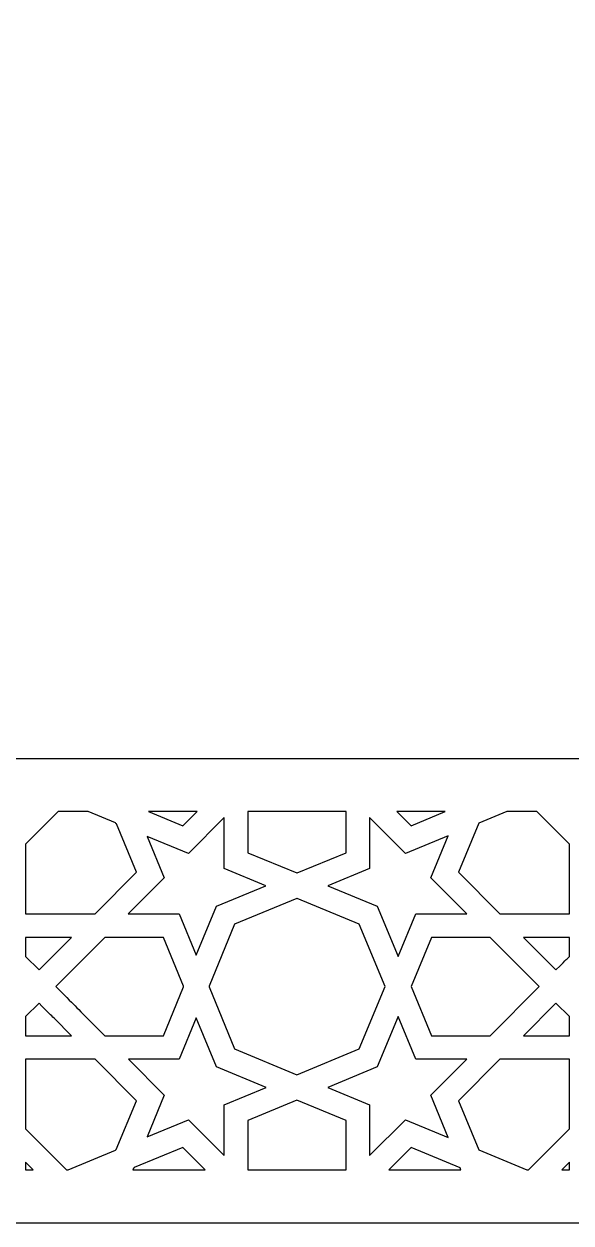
# Model space of a CAD drawing. Header units: millimetres. Extents: x -71 to 72, y -100 to 100.
# Drawn here: x -33.9 to -3.7, y -99.8 to -33.5 of the extents above; entities that cross this region are included whole.
import ezdxf

# ---------------------------------------------------------------- set-up
doc = ezdxf.new("R2010")
doc.units = ezdxf.units.MM
doc.header["$MEASUREMENT"] = 0
doc.layers.add('layer 1', color=7, linetype='Continuous')

msp = doc.modelspace()

# ---------------------------------------------------------------- linework, layer by layer
at = {"layer": 'layer 1', "color": 250}
for points, knots in [([(-71.2611, 100.1639), (-71.2611, 100.1639), (-71.2611, -99.8361), (-71.2611, -99.8361), (-71.2611, -99.8361), (-71.2611, -99.8361), (71.5959, -99.8361), (71.5959, -99.8361), (71.5959, -99.8361), (71.5959, -99.8361), (71.5959, 100.1639), (71.5959, 100.1639), (71.5959, 100.1639), (71.5959, 100.1639), (-71.2611, 100.1639), (-71.2611, 100.1639)], [0, 0, 0, 0, 0.2, 0.2, 0.2, 0.2, 0.4, 0.4, 0.4, 0.4, 0.6, 0.6, 0.6, 0.6, 1, 1, 1, 1]), ([(-42.8511, -74.1306), (-42.8511, -74.1306), (-42.8511, 30.3654), (-42.8511, 30.3654), (-42.8511, 30.3654), (-42.8511, 39.0938), (-39.2688, 47.4384), (-32.9339, 52.887), (-32.9339, 52.887), (-21.0442, 63.1127), (-9.2851, 62.1969), (0.1676, 74.4583), (0.1676, 74.4583), (9.6199, 62.1969), (21.3794, 63.1127), (33.2687, 52.887), (33.2687, 52.887), (39.6036, 47.4384), (43.186, 39.0938), (43.186, 30.3654), (43.186, 30.3654), (43.186, 30.3654), (43.186, -74.1306), (43.186, -74.1306), (43.186, -74.1306), (43.186, -74.1306), (-42.8511, -74.1306), (-42.8511, -74.1306)], [0, 0, 0, 0, 0.125, 0.125, 0.125, 0.125, 0.25, 0.25, 0.25, 0.25, 0.375, 0.375, 0.375, 0.375, 0.5, 0.5, 0.5, 0.5, 0.625, 0.625, 0.625, 0.625, 0.75, 0.75, 0.75, 0.75, 1, 1, 1, 1]), ([(-33.8547, -82.7306), (-33.8547, -82.7306), (-33.8547, -78.8839), (-33.8547, -78.8839), (-33.8547, -78.8839), (-33.8547, -78.8839), (-32.0477, -77.0759), (-32.0477, -77.0759), (-32.0477, -77.0759), (-32.0477, -77.0759), (-30.3893, -77.0759), (-30.3893, -77.0759), (-30.3893, -77.0759), (-30.3893, -77.0759), (-28.8816, -77.7007), (-28.8816, -77.7007), (-28.8816, -77.7007), (-28.8816, -77.7007), (-28.8681, -77.7332), (-28.8681, -77.7332), (-28.8681, -77.7332), (-28.8681, -77.7332), (-28.8308, -77.7486), (-28.8308, -77.7486), (-28.8308, -77.7486), (-28.8308, -77.7486), (-27.7184, -80.4361), (-27.7184, -80.4361), (-27.7184, -80.4361), (-27.7184, -80.4361), (-30.0108, -82.7306), (-30.0108, -82.7306), (-30.0108, -82.7306), (-30.0108, -82.7306), (-33.8547, -82.7306), (-33.8547, -82.7306)], [0, 0, 0, 0, 0.1, 0.1, 0.1, 0.1, 0.2, 0.2, 0.2, 0.2, 0.3, 0.3, 0.3, 0.3, 0.4, 0.4, 0.4, 0.4, 0.5, 0.5, 0.5, 0.5, 0.6, 0.6, 0.6, 0.6, 0.7, 0.7, 0.7, 0.7, 0.8, 0.8, 0.8, 0.8, 1, 1, 1, 1]), ([(-25.3601, -82.7306), (-25.7118, -82.7306), (-27.8183, -82.7306), (-28.17, -82.7306), (-28.17, -82.7306), (-28.17, -82.7306), (-26.1828, -80.7416), (-26.1828, -80.7416), (-26.1828, -80.7416), (-26.1828, -80.7416), (-27.1304, -78.4532), (-27.1304, -78.4532), (-27.1304, -78.4532), (-27.1304, -78.4532), (-24.8482, -79.3983), (-24.8482, -79.3983), (-24.8482, -79.3983), (-24.8482, -79.3983), (-22.8614, -77.4101), (-22.8614, -77.4101), (-22.8614, -77.4101), (-22.8614, -77.4101), (-22.8614, -80.2227), (-22.8614, -80.2227), (-22.8614, -80.2227), (-22.8614, -80.2227), (-20.5581, -81.1773), (-20.5581, -81.1773), (-20.5581, -81.1773), (-20.5581, -81.1773), (-23.2844, -82.3076), (-23.2844, -82.3076), (-23.2844, -82.3076), (-23.2844, -82.3076), (-24.4097, -85.0265), (-24.4097, -85.0265), (-24.4097, -85.0265), (-24.4097, -85.0265), (-25.3601, -82.7306), (-25.3601, -82.7306)], [0, 0, 0, 0, 0.0909091, 0.0909091, 0.0909091, 0.0909091, 0.1818182, 0.1818182, 0.1818182, 0.1818182, 0.2727273, 0.2727273, 0.2727273, 0.2727273, 0.3636364, 0.3636364, 0.3636364, 0.3636364, 0.4545455, 0.4545455, 0.4545455, 0.4545455, 0.5454545, 0.5454545, 0.5454545, 0.5454545, 0.6363636, 0.6363636, 0.6363636, 0.6363636, 0.7272727, 0.7272727, 0.7272727, 0.7272727, 0.8181818, 0.8181818, 0.8181818, 0.8181818, 1, 1, 1, 1]), ([(-27.0496, -77.0759), (-27.0496, -77.0759), (-24.3688, -77.0759), (-24.3688, -77.0759), (-24.3688, -77.0759), (-24.3688, -77.0759), (-25.1537, -77.8616), (-25.1537, -77.8616), (-25.1537, -77.8616), (-25.1537, -77.8616), (-27.0496, -77.0759), (-27.0496, -77.0759)], [0, 0, 0, 0, 0.25, 0.25, 0.25, 0.25, 0.5, 0.5, 0.5, 0.5, 1, 1, 1, 1]), ([(-21.5596, -79.3521), (-21.5596, -79.3521), (-21.5596, -77.0759), (-21.5596, -77.0759), (-21.5596, -77.0759), (-21.5596, -77.0759), (-16.1244, -77.0759), (-16.1244, -77.0759), (-16.1244, -77.0759), (-16.1244, -77.0759), (-16.1244, -79.3521), (-16.1244, -79.3521), (-16.1244, -79.3521), (-16.1244, -79.3521), (-18.827, -80.4722), (-18.827, -80.4722), (-18.827, -80.4722), (-18.827, -80.4722), (-18.8422, -80.4657), (-18.8422, -80.4657), (-18.8422, -80.4657), (-18.8422, -80.4657), (-18.857, -80.4722), (-18.857, -80.4722), (-18.857, -80.4722), (-18.857, -80.4722), (-21.5596, -79.3521), (-21.5596, -79.3521)], [0, 0, 0, 0, 0.125, 0.125, 0.125, 0.125, 0.25, 0.25, 0.25, 0.25, 0.375, 0.375, 0.375, 0.375, 0.5, 0.5, 0.5, 0.5, 0.625, 0.625, 0.625, 0.625, 0.75, 0.75, 0.75, 0.75, 1, 1, 1, 1]), ([(-9.453, -82.7306), (-9.7525, -82.7306), (-11.9652, -82.7306), (-12.2632, -82.7306), (-12.2632, -82.7306), (-12.2632, -82.7306), (-13.244, -85.1006), (-13.244, -85.1006), (-13.244, -85.1006), (-13.244, -85.1006), (-14.4, -82.3076), (-14.4, -82.3076), (-14.4, -82.3076), (-14.4, -82.3076), (-17.1256, -81.1773), (-17.1256, -81.1773), (-17.1256, -81.1773), (-17.1256, -81.1773), (-14.8223, -80.2227), (-14.8223, -80.2227), (-14.8223, -80.2227), (-14.8223, -80.2227), (-14.8223, -77.4101), (-14.8223, -77.4101), (-14.8223, -77.4101), (-14.8223, -77.4101), (-12.8351, -79.3983), (-12.8351, -79.3983), (-12.8351, -79.3983), (-12.8351, -79.3983), (-10.4803, -78.4225), (-10.4803, -78.4225), (-10.4803, -78.4225), (-10.4803, -78.4225), (-11.4402, -80.7423), (-11.4402, -80.7423), (-11.4402, -80.7423), (-11.4402, -80.7423), (-9.453, -82.7306), (-9.453, -82.7306)], [0, 0, 0, 0, 0.0909091, 0.0909091, 0.0909091, 0.0909091, 0.1818182, 0.1818182, 0.1818182, 0.1818182, 0.2727273, 0.2727273, 0.2727273, 0.2727273, 0.3636364, 0.3636364, 0.3636364, 0.3636364, 0.4545455, 0.4545455, 0.4545455, 0.4545455, 0.5454545, 0.5454545, 0.5454545, 0.5454545, 0.6363636, 0.6363636, 0.6363636, 0.6363636, 0.7272727, 0.7272727, 0.7272727, 0.7272727, 0.8181818, 0.8181818, 0.8181818, 0.8181818, 1, 1, 1, 1]), ([(-13.3149, -77.0759), (-13.3149, -77.0759), (-10.6352, -77.0759), (-10.6352, -77.0759), (-10.6352, -77.0759), (-10.6352, -77.0759), (-12.5299, -77.8616), (-12.5299, -77.8616), (-12.5299, -77.8616), (-12.5299, -77.8616), (-13.3149, -77.0759), (-13.3149, -77.0759)], [0, 0, 0, 0, 0.25, 0.25, 0.25, 0.25, 0.5, 0.5, 0.5, 0.5, 1, 1, 1, 1]), ([(-3.7687, -82.7306), (-3.7687, -82.7306), (-7.6122, -82.7306), (-7.6122, -82.7306), (-7.6122, -82.7306), (-7.6122, -82.7306), (-9.9046, -80.4365), (-9.9046, -80.4365), (-9.9046, -80.4365), (-9.9046, -80.4365), (-8.7789, -77.7162), (-8.7789, -77.7162), (-8.7789, -77.7162), (-8.7789, -77.7162), (-7.2337, -77.0759), (-7.2337, -77.0759), (-7.2337, -77.0759), (-7.2337, -77.0759), (-5.5756, -77.0759), (-5.5756, -77.0759), (-5.5756, -77.0759), (-5.5756, -77.0759), (-3.7687, -78.8839), (-3.7687, -78.8839), (-3.7687, -78.8839), (-3.7687, -78.8839), (-3.7687, -82.7306), (-3.7687, -82.7306)], [0, 0, 0, 0, 0.125, 0.125, 0.125, 0.125, 0.25, 0.25, 0.25, 0.25, 0.375, 0.375, 0.375, 0.375, 0.5, 0.5, 0.5, 0.5, 0.625, 0.625, 0.625, 0.625, 0.75, 0.75, 0.75, 0.75, 1, 1, 1, 1]), ([(-23.7049, -86.729), (-23.7049, -86.729), (-22.2881, -83.3042), (-22.2881, -83.3042), (-22.2881, -83.3042), (-22.2881, -83.3042), (-18.8574, -81.8825), (-18.8574, -81.8825), (-18.8574, -81.8825), (-18.8574, -81.8825), (-18.8422, -81.8888), (-18.8422, -81.8888), (-18.8422, -81.8888), (-18.8422, -81.8888), (-18.8267, -81.8825), (-18.8267, -81.8825), (-18.8267, -81.8825), (-18.8267, -81.8825), (-15.3959, -83.3042), (-15.3959, -83.3042), (-15.3959, -83.3042), (-15.3959, -83.3042), (-13.9689, -86.7537), (-13.9689, -86.7537), (-13.9689, -86.7537), (-13.9689, -86.7537), (-15.3959, -90.2024), (-15.3959, -90.2024), (-15.3959, -90.2024), (-15.3959, -90.2024), (-18.8422, -91.6308), (-18.8422, -91.6308), (-18.8422, -91.6308), (-18.8422, -91.6308), (-22.2881, -90.2024), (-22.2881, -90.2024), (-22.2881, -90.2024), (-22.2881, -90.2024), (-23.7049, -86.7781), (-23.7049, -86.7781), (-23.7049, -86.7781), (-23.7049, -86.7781), (-23.6947, -86.7537), (-23.6947, -86.7537), (-23.6947, -86.7537), (-23.6947, -86.7537), (-23.7049, -86.729), (-23.7049, -86.729)], [0, 0, 0, 0, 0.0769231, 0.0769231, 0.0769231, 0.0769231, 0.1538462, 0.1538462, 0.1538462, 0.1538462, 0.2307692, 0.2307692, 0.2307692, 0.2307692, 0.3076923, 0.3076923, 0.3076923, 0.3076923, 0.3846154, 0.3846154, 0.3846154, 0.3846154, 0.4615385, 0.4615385, 0.4615385, 0.4615385, 0.5384615, 0.5384615, 0.5384615, 0.5384615, 0.6153846, 0.6153846, 0.6153846, 0.6153846, 0.6923077, 0.6923077, 0.6923077, 0.6923077, 0.7692308, 0.7692308, 0.7692308, 0.7692308, 0.8461538, 0.8461538, 0.8461538, 0.8461538, 1, 1, 1, 1]), ([(-31.3129, -84.0337), (-31.3129, -84.0337), (-33.1099, -85.8326), (-33.1099, -85.8326), (-33.1099, -85.8326), (-33.1099, -85.8326), (-33.8547, -85.0871), (-33.8547, -85.0871), (-33.8547, -85.0871), (-33.8547, -85.0871), (-33.8547, -84.0337), (-33.8547, -84.0337), (-33.8547, -84.0337), (-33.8547, -84.0337), (-31.3129, -84.0337), (-31.3129, -84.0337)], [0, 0, 0, 0, 0.2, 0.2, 0.2, 0.2, 0.4, 0.4, 0.4, 0.4, 0.6, 0.6, 0.6, 0.6, 1, 1, 1, 1]), ([(-25.1142, -86.7781), (-25.1142, -86.7781), (-26.2297, -89.4735), (-26.2297, -89.4735), (-26.2297, -89.4735), (-26.2297, -89.4735), (-29.4717, -89.4735), (-29.4717, -89.4735), (-29.4717, -89.4735), (-31.3856, -87.5576), (-30.7728, -88.1712), (-32.1895, -86.7537), (-32.1895, -86.7537), (-32.1895, -86.7537), (-29.4717, -84.0337), (-29.4717, -84.0337), (-29.4717, -84.0337), (-29.4717, -84.0337), (-26.2297, -84.0337), (-26.2297, -84.0337), (-26.2297, -84.0337), (-26.2297, -84.0337), (-25.1142, -86.729), (-25.1142, -86.729), (-25.1142, -86.729), (-25.1142, -86.729), (-25.1245, -86.7537), (-25.1245, -86.7537), (-25.1245, -86.7537), (-25.1245, -86.7537), (-25.1142, -86.7781), (-25.1142, -86.7781)], [0, 0, 0, 0, 0.1111111, 0.1111111, 0.1111111, 0.1111111, 0.2222222, 0.2222222, 0.2222222, 0.2222222, 0.3333333, 0.3333333, 0.3333333, 0.3333333, 0.4444444, 0.4444444, 0.4444444, 0.4444444, 0.5555556, 0.5555556, 0.5555556, 0.5555556, 0.6666667, 0.6666667, 0.6666667, 0.6666667, 0.7777778, 0.7777778, 0.7777778, 0.7777778, 1, 1, 1, 1]), ([(-8.1516, -84.0337), (-8.1516, -84.0337), (-5.4342, -86.7537), (-5.4342, -86.7537), (-5.4342, -86.7537), (-5.4342, -86.7537), (-8.1516, -89.4735), (-8.1516, -89.4735), (-8.1516, -89.4735), (-8.1516, -89.4735), (-11.3937, -89.4735), (-11.3937, -89.4735), (-11.3937, -89.4735), (-11.3937, -89.4735), (-12.5194, -86.754), (-12.5194, -86.754), (-12.5194, -86.754), (-12.5194, -86.754), (-11.3937, -84.0337), (-11.3937, -84.0337), (-11.3937, -84.0337), (-11.3937, -84.0337), (-8.1516, -84.0337), (-8.1516, -84.0337)], [0, 0, 0, 0, 0.1428571, 0.1428571, 0.1428571, 0.1428571, 0.2857143, 0.2857143, 0.2857143, 0.2857143, 0.4285714, 0.4285714, 0.4285714, 0.4285714, 0.5714286, 0.5714286, 0.5714286, 0.5714286, 0.7142857, 0.7142857, 0.7142857, 0.7142857, 1, 1, 1, 1]), ([(-3.7687, -85.0871), (-3.9585, -85.2773), (-3.8026, -85.1214), (-4.5131, -85.8326), (-4.5131, -85.8326), (-4.5131, -85.8326), (-4.5134, -85.8322), (-4.5134, -85.8322), (-4.5134, -85.8322), (-4.5134, -85.8322), (-4.5138, -85.8326), (-4.5138, -85.8326), (-4.5138, -85.8326), (-4.5138, -85.8326), (-6.3105, -84.0337), (-6.3105, -84.0337), (-6.3105, -84.0337), (-6.3105, -84.0337), (-3.7687, -84.0337), (-3.7687, -84.0337), (-3.7687, -84.0337), (-3.7687, -84.0337), (-3.7687, -85.0871), (-3.7687, -85.0871)], [0, 0, 0, 0, 0.1428571, 0.1428571, 0.1428571, 0.1428571, 0.2857143, 0.2857143, 0.2857143, 0.2857143, 0.4285714, 0.4285714, 0.4285714, 0.4285714, 0.5714286, 0.5714286, 0.5714286, 0.5714286, 0.7142857, 0.7142857, 0.7142857, 0.7142857, 1, 1, 1, 1]), ([(-33.1099, -87.6748), (-32.1906, -88.5952), (-32.5907, -88.1947), (-31.3125, -89.4735), (-31.3125, -89.4735), (-31.3125, -89.4735), (-33.8547, -89.4735), (-33.8547, -89.4735), (-33.8547, -89.4735), (-33.8547, -89.4735), (-33.8547, -88.4195), (-33.8547, -88.4195), (-33.8547, -88.4195), (-33.8547, -88.4195), (-33.1099, -87.6748), (-33.1099, -87.6748)], [0, 0, 0, 0, 0.2, 0.2, 0.2, 0.2, 0.4, 0.4, 0.4, 0.4, 0.6, 0.6, 0.6, 0.6, 1, 1, 1, 1]), ([(-3.7687, -89.4735), (-3.7687, -89.4735), (-6.3108, -89.4735), (-6.3108, -89.4735), (-6.3108, -89.4735), (-6.3108, -89.4735), (-4.5134, -87.6748), (-4.5134, -87.6748), (-4.5134, -87.6748), (-4.5134, -87.6748), (-3.7687, -88.4201), (-3.7687, -88.4201), (-3.7687, -88.4201), (-3.7687, -88.4201), (-3.7687, -89.4735), (-3.7687, -89.4735)], [0, 0, 0, 0, 0.2, 0.2, 0.2, 0.2, 0.4, 0.4, 0.4, 0.4, 0.6, 0.6, 0.6, 0.6, 1, 1, 1, 1]), ([(-22.8614, -96.11), (-22.8614, -96.11), (-24.849, -94.1211), (-24.849, -94.1211), (-24.849, -94.1211), (-24.849, -94.1211), (-27.1364, -95.0693), (-27.1364, -95.0693), (-27.1364, -95.0693), (-27.1364, -95.0693), (-26.1824, -92.7654), (-26.1824, -92.7654), (-26.1824, -92.7654), (-26.1824, -92.7654), (-28.1696, -90.7767), (-28.1696, -90.7767), (-28.1696, -90.7767), (-28.1696, -90.7767), (-25.3601, -90.7767), (-25.3601, -90.7767), (-25.3601, -90.7767), (-25.3601, -90.7767), (-24.4097, -88.4809), (-24.4097, -88.4809), (-24.4097, -88.4809), (-24.4097, -88.4809), (-23.2844, -91.1998), (-23.2844, -91.1998), (-23.2844, -91.1998), (-23.2844, -91.1998), (-20.5426, -92.336), (-20.5426, -92.336), (-20.5426, -92.336), (-20.5426, -92.336), (-22.8614, -93.2977), (-22.8614, -93.2977), (-22.8614, -93.2977), (-22.8614, -93.6548), (-22.8614, -95.7756), (-22.8614, -96.11)], [0, 0, 0, 0, 0.0909091, 0.0909091, 0.0909091, 0.0909091, 0.1818182, 0.1818182, 0.1818182, 0.1818182, 0.2727273, 0.2727273, 0.2727273, 0.2727273, 0.3636364, 0.3636364, 0.3636364, 0.3636364, 0.4545455, 0.4545455, 0.4545455, 0.4545455, 0.5454545, 0.5454545, 0.5454545, 0.5454545, 0.6363636, 0.6363636, 0.6363636, 0.6363636, 0.7272727, 0.7272727, 0.7272727, 0.7272727, 0.8181818, 0.8181818, 0.8181818, 0.8181818, 1, 1, 1, 1]), ([(-17.1415, -92.336), (-17.1415, -92.336), (-14.4, -91.1998), (-14.4, -91.1998), (-14.4, -91.1998), (-14.4, -91.1998), (-13.2443, -88.4075), (-13.2443, -88.4075), (-13.2443, -88.4075), (-13.2443, -88.4075), (-12.2632, -90.7767), (-12.2632, -90.7767), (-12.2632, -90.7767), (-12.2632, -90.7767), (-9.453, -90.7767), (-9.453, -90.7767), (-9.453, -90.7767), (-9.453, -90.7767), (-11.4402, -92.7654), (-11.4402, -92.7654), (-11.4402, -92.7654), (-11.4402, -92.7654), (-10.4743, -95.0996), (-10.4743, -95.0996), (-10.4743, -95.0996), (-10.4743, -95.0996), (-12.8351, -94.1211), (-12.8351, -94.1211), (-12.8351, -94.1211), (-12.8351, -94.1211), (-14.8223, -96.11), (-14.8223, -96.11), (-14.8223, -96.11), (-14.8223, -95.7516), (-14.8223, -93.6265), (-14.8223, -93.2977), (-14.8223, -93.2977), (-14.8223, -93.2977), (-17.1415, -92.336), (-17.1415, -92.336)], [0, 0, 0, 0, 0.0909091, 0.0909091, 0.0909091, 0.0909091, 0.1818182, 0.1818182, 0.1818182, 0.1818182, 0.2727273, 0.2727273, 0.2727273, 0.2727273, 0.3636364, 0.3636364, 0.3636364, 0.3636364, 0.4545455, 0.4545455, 0.4545455, 0.4545455, 0.5454545, 0.5454545, 0.5454545, 0.5454545, 0.6363636, 0.6363636, 0.6363636, 0.6363636, 0.7272727, 0.7272727, 0.7272727, 0.7272727, 0.8181818, 0.8181818, 0.8181818, 0.8181818, 1, 1, 1, 1]), ([(-28.8685, -95.7876), (-28.8685, -95.7876), (-28.8756, -95.8045), (-28.8756, -95.8045), (-28.8756, -95.8045), (-28.8756, -95.8045), (-31.497, -96.8908), (-31.497, -96.8908), (-31.497, -96.8908), (-31.497, -96.8908), (-31.5891, -96.8908), (-31.5891, -96.8908), (-31.5891, -96.8908), (-31.5891, -96.8908), (-33.8547, -94.6234), (-33.8547, -94.6234), (-33.8547, -94.6234), (-33.8547, -94.6234), (-33.8547, -90.7767), (-33.8547, -90.7767), (-33.8547, -90.7767), (-33.8547, -90.7767), (-30.0108, -90.7767), (-30.0108, -90.7767), (-30.0108, -90.7767), (-30.0108, -90.7767), (-27.7181, -93.0712), (-27.7181, -93.0712), (-27.7181, -93.0712), (-27.7181, -93.0712), (-28.8371, -95.7746), (-28.8371, -95.7746), (-28.8371, -95.7746), (-28.8371, -95.7746), (-28.8685, -95.7876), (-28.8685, -95.7876)], [0, 0, 0, 0, 0.1, 0.1, 0.1, 0.1, 0.2, 0.2, 0.2, 0.2, 0.3, 0.3, 0.3, 0.3, 0.4, 0.4, 0.4, 0.4, 0.5, 0.5, 0.5, 0.5, 0.6, 0.6, 0.6, 0.6, 0.7, 0.7, 0.7, 0.7, 0.8, 0.8, 0.8, 0.8, 1, 1, 1, 1]), ([(-3.7687, -94.6234), (-3.7687, -94.6234), (-6.0343, -96.8908), (-6.0343, -96.8908), (-6.0343, -96.8908), (-6.0343, -96.8908), (-6.1263, -96.8908), (-6.1263, -96.8908), (-6.1263, -96.8908), (-6.1263, -96.8908), (-8.7789, -95.7912), (-8.7789, -95.7912), (-8.7789, -95.7912), (-8.7789, -95.7912), (-9.9046, -93.0712), (-9.9046, -93.0712), (-9.9046, -93.0712), (-9.9046, -93.0712), (-7.6122, -90.7767), (-7.6122, -90.7767), (-7.6122, -90.7767), (-7.6122, -90.7767), (-3.7687, -90.7767), (-3.7687, -90.7767), (-3.7687, -90.7767), (-3.7687, -90.7767), (-3.7687, -94.6234), (-3.7687, -94.6234)], [0, 0, 0, 0, 0.125, 0.125, 0.125, 0.125, 0.25, 0.25, 0.25, 0.25, 0.375, 0.375, 0.375, 0.375, 0.5, 0.5, 0.5, 0.5, 0.625, 0.625, 0.625, 0.625, 0.75, 0.75, 0.75, 0.75, 1, 1, 1, 1]), ([(-16.1244, -96.8908), (-16.1244, -96.8908), (-21.5596, -96.8908), (-21.5596, -96.8908), (-21.5596, -96.8908), (-21.5596, -96.8908), (-21.5596, -94.1679), (-21.5596, -94.1679), (-21.5596, -94.1679), (-21.5596, -94.1679), (-18.8422, -93.0413), (-18.8422, -93.0413), (-18.8422, -93.0413), (-18.8422, -93.0413), (-16.1244, -94.1679), (-16.1244, -94.1679), (-16.1244, -94.1679), (-16.1244, -94.1679), (-16.1244, -96.8908), (-16.1244, -96.8908)], [0, 0, 0, 0, 0.1666667, 0.1666667, 0.1666667, 0.1666667, 0.3333333, 0.3333333, 0.3333333, 0.3333333, 0.5, 0.5, 0.5, 0.5, 0.6666667, 0.6666667, 0.6666667, 0.6666667, 1, 1, 1, 1]), ([(-27.9156, -96.8908), (-27.9156, -96.8908), (-27.8786, -96.8015), (-27.8786, -96.8015), (-27.8786, -96.8015), (-27.8786, -96.8015), (-27.8479, -96.7888), (-27.8479, -96.7888), (-27.8479, -96.7888), (-27.8479, -96.7888), (-27.8409, -96.7719), (-27.8409, -96.7719), (-27.8409, -96.7719), (-27.8409, -96.7719), (-25.1537, -95.6584), (-25.1537, -95.6584), (-25.1537, -95.6584), (-25.1537, -95.6584), (-23.9222, -96.8908), (-23.9222, -96.8908), (-23.9222, -96.8908), (-23.9222, -96.8908), (-27.9156, -96.8908), (-27.9156, -96.8908)], [0, 0, 0, 0, 0.1428571, 0.1428571, 0.1428571, 0.1428571, 0.2857143, 0.2857143, 0.2857143, 0.2857143, 0.4285714, 0.4285714, 0.4285714, 0.4285714, 0.5714286, 0.5714286, 0.5714286, 0.5714286, 0.7142857, 0.7142857, 0.7142857, 0.7142857, 1, 1, 1, 1]), ([(-13.7618, -96.8908), (-13.7618, -96.8908), (-12.5299, -95.6584), (-12.5299, -95.6584), (-12.5299, -95.6584), (-12.5299, -95.6584), (-9.8125, -96.7846), (-9.8125, -96.7846), (-9.8125, -96.7846), (-9.8125, -96.7846), (-9.7684, -96.8908), (-9.7684, -96.8908), (-9.7684, -96.8908), (-9.7684, -96.8908), (-13.7618, -96.8908), (-13.7618, -96.8908)], [0, 0, 0, 0, 0.2, 0.2, 0.2, 0.2, 0.4, 0.4, 0.4, 0.4, 0.6, 0.6, 0.6, 0.6, 1, 1, 1, 1]), ([(-33.8547, -96.8908), (-33.8547, -96.8908), (-33.8547, -96.4664), (-33.8547, -96.4664), (-33.8547, -96.4664), (-33.8547, -96.4664), (-33.4299, -96.8908), (-33.4299, -96.8908), (-33.4299, -96.8908), (-33.4299, -96.8908), (-33.8547, -96.8908), (-33.8547, -96.8908)], [0, 0, 0, 0, 0.25, 0.25, 0.25, 0.25, 0.5, 0.5, 0.5, 0.5, 1, 1, 1, 1]), ([(-3.7687, -96.8908), (-3.7687, -96.8908), (-4.1928, -96.8908), (-4.1928, -96.8908), (-4.1928, -96.8908), (-4.1928, -96.8908), (-3.7687, -96.4664), (-3.7687, -96.4664), (-3.7687, -96.4664), (-3.7687, -96.4664), (-3.7687, -96.8908), (-3.7687, -96.8908)], [0, 0, 0, 0, 0.25, 0.25, 0.25, 0.25, 0.5, 0.5, 0.5, 0.5, 1, 1, 1, 1])]:
    msp.add_open_spline(points, degree=3, knots=knots, dxfattribs=at)

doc.saveas('drawing.dxf')
